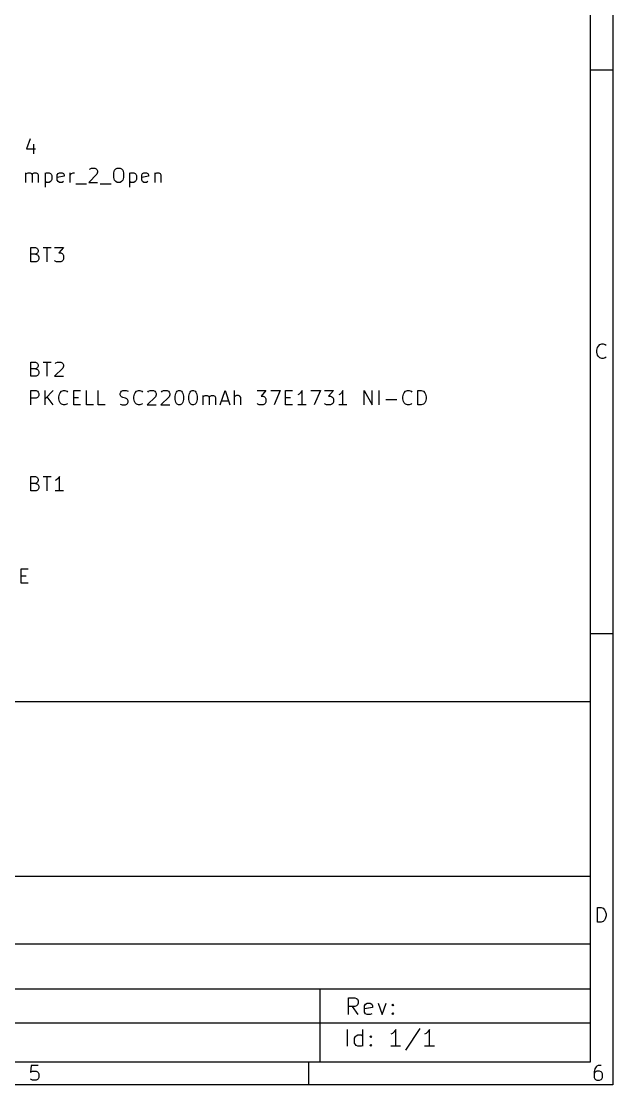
# Model space of a CAD drawing. Extents: x 0.4 to 11.3, y -7.9 to -0.4.
# Drawn here: x 9.233 to 11.299, y -7.874 to -4.16 of the extents above; entities that cross this region are included whole.
import ezdxf

# ---------------------------------------------------------------- set-up
doc = ezdxf.new("R2010")
doc.units = 0
doc.header["$MEASUREMENT"] = 0
doc.layers.add('CYAN2', color=4, linetype='CONTINUOUS')
doc.layers.add('RED2', color=1, linetype='CONTINUOUS')

msp = doc.modelspace()

# ---------------------------------------------------------------- linework, layer by layer
at = {"layer": 'CYAN2', "linetype": 'CONTINUOUS'}
for p, q in [((9.2639, -4.57043), (9.252, -4.60614)), ((9.2758, -4.58947), (9.2758, -4.6228)), ((9.252, -4.60614), (9.28294, -4.60614)), ((9.47104, -4.67757), (9.47342, -4.67519)), ((9.47342, -4.67519), (9.47818, -4.6728)), ((9.47818, -4.6728), (9.49009, -4.6728)), ((9.49009, -4.6728), (9.49485, -4.67519)), ((9.49485, -4.67519), (9.49723, -4.67757)), ((9.49723, -4.67757), (9.49961, -4.68233)), ((9.55913, -4.67995), (9.56389, -4.67519)), ((9.56389, -4.67519), (9.56865, -4.6728)), ((9.56865, -4.6728), (9.57818, -4.6728)), ((9.57818, -4.6728), (9.58294, -4.67519)), ((9.58294, -4.67519), (9.5877, -4.67995)), ((9.24961, -4.7228), (9.24961, -4.68947)), ((9.24961, -4.69423), (9.25199, -4.69185)), ((9.25199, -4.69185), (9.25676, -4.68947)), ((9.25676, -4.68947), (9.2639, -4.68947)), ((9.2639, -4.68947), (9.26866, -4.69185)), ((9.26866, -4.69185), (9.27104, -4.69661)), ((9.27104, -4.69661), (9.27342, -4.69185)), ((9.27104, -4.69661), (9.27104, -4.7228)), ((9.27342, -4.69185), (9.27818, -4.68947)), ((9.27818, -4.68947), (9.28533, -4.68947)), ((9.28533, -4.68947), (9.29009, -4.69185)), ((9.29009, -4.69185), (9.29247, -4.69661)), ((9.29247, -4.69661), (9.29247, -4.7228)), ((9.31628, -4.68947), (9.31628, -4.73947)), ((9.31628, -4.69185), (9.32104, -4.68947)), ((9.32104, -4.68947), (9.33056, -4.68947)), ((9.33056, -4.68947), (9.33532, -4.69185)), ((9.33532, -4.69185), (9.3377, -4.69423)), ((9.3377, -4.69423), (9.34009, -4.699)), ((9.34009, -4.71328), (9.3377, -4.71804)), ((9.34009, -4.699), (9.34009, -4.71328)), ((9.35913, -4.69661), (9.36151, -4.69185)), ((9.35913, -4.71566), (9.35913, -4.69661)), ((9.38294, -4.70137), (9.35913, -4.70614)), ((9.36151, -4.72043), (9.35913, -4.71566)), ((9.36151, -4.69185), (9.36628, -4.68947)), ((9.36628, -4.68947), (9.3758, -4.68947)), ((9.3758, -4.68947), (9.38056, -4.69185)), ((9.38056, -4.69185), (9.38294, -4.69661)), ((9.38294, -4.69661), (9.38294, -4.70137)), ((9.40437, -4.7228), (9.40437, -4.68947)), ((9.40437, -4.699), (9.40675, -4.69423)), ((9.40675, -4.69423), (9.40913, -4.69185)), ((9.40913, -4.69185), (9.41389, -4.68947)), ((9.41389, -4.68947), (9.41866, -4.68947)), ((9.49723, -4.69423), (9.46866, -4.7228)), ((9.49961, -4.68709), (9.49723, -4.69423)), ((9.49961, -4.68233), (9.49961, -4.68709)), ((9.55675, -4.68947), (9.55913, -4.67995)), ((9.55675, -4.70614), (9.55675, -4.68947)), ((9.55913, -4.71566), (9.55675, -4.70614)), ((9.56389, -4.72043), (9.55913, -4.71566)), ((9.5877, -4.71566), (9.58294, -4.72043)), ((9.5877, -4.67995), (9.59008, -4.68947)), ((9.59008, -4.70614), (9.5877, -4.71566)), ((9.59008, -4.68947), (9.59008, -4.70614)), ((9.61151, -4.68947), (9.61151, -4.73947)), ((9.61151, -4.69185), (9.61628, -4.68947)), ((9.61628, -4.68947), (9.6258, -4.68947)), ((9.6258, -4.68947), (9.63056, -4.69185)), ((9.63056, -4.69185), (9.63294, -4.69423)), ((9.63294, -4.69423), (9.63532, -4.699)), ((9.63532, -4.71328), (9.63294, -4.71804)), ((9.63532, -4.699), (9.63532, -4.71328)), ((9.65437, -4.69661), (9.65675, -4.69185)), ((9.65437, -4.71566), (9.65437, -4.69661)), ((9.67818, -4.70137), (9.65437, -4.70614)), ((9.65675, -4.72043), (9.65437, -4.71566)), ((9.65675, -4.69185), (9.66151, -4.68947)), ((9.66151, -4.68947), (9.67104, -4.68947)), ((9.67104, -4.68947), (9.6758, -4.69185)), ((9.6758, -4.69185), (9.67818, -4.69661)), ((9.67818, -4.69661), (9.67818, -4.70137)), ((9.69961, -4.68947), (9.69961, -4.7228)), ((9.69961, -4.69423), (9.70199, -4.69185)), ((9.70199, -4.69185), (9.70675, -4.68947)), ((9.70675, -4.68947), (9.71389, -4.68947)), ((9.71389, -4.68947), (9.71865, -4.69185)), ((9.71865, -4.69185), (9.72104, -4.69661)), ((9.72104, -4.69661), (9.72104, -4.7228)), ((9.32104, -4.7228), (9.31628, -4.72043)), ((9.33056, -4.7228), (9.32104, -4.7228)), ((9.33532, -4.72043), (9.33056, -4.7228)), ((9.3377, -4.71804), (9.33532, -4.72043)), ((9.36628, -4.7228), (9.36151, -4.72043)), ((9.3758, -4.7228), (9.36628, -4.7228)), ((9.38056, -4.72043), (9.3758, -4.7228)), ((9.42342, -4.72757), (9.46152, -4.72757)), ((9.46866, -4.7228), (9.49961, -4.7228)), ((9.50913, -4.72757), (9.54723, -4.72757)), ((9.56865, -4.7228), (9.56389, -4.72043)), ((9.57818, -4.7228), (9.56865, -4.7228)), ((9.58294, -4.72043), (9.57818, -4.7228)), ((9.61628, -4.7228), (9.61151, -4.72043)), ((9.6258, -4.7228), (9.61628, -4.7228)), ((9.63056, -4.72043), (9.6258, -4.7228)), ((9.63294, -4.71804), (9.63056, -4.72043)), ((9.66151, -4.7228), (9.65675, -4.72043)), ((9.67104, -4.7228), (9.66151, -4.7228)), ((9.6758, -4.72043), (9.67104, -4.7228)), ((9.26628, -5.0003), (9.26628, -4.9503)), ((9.26628, -4.9503), (9.28295, -4.9503)), ((9.28295, -4.97411), (9.26628, -4.97411)), ((9.28295, -4.9503), (9.28771, -4.95269)), ((9.28771, -4.97173), (9.28295, -4.97411)), ((9.28295, -4.97411), (9.29009, -4.9765)), ((9.28771, -4.95269), (9.29009, -4.95507)), ((9.29009, -4.96935), (9.28771, -4.97173)), ((9.29009, -4.95507), (9.29247, -4.95983)), ((9.29247, -4.96459), (9.29009, -4.96935)), ((9.29009, -4.9765), (9.29247, -4.97887)), ((9.29247, -4.95983), (9.29247, -4.96459)), ((9.30914, -4.9503), (9.33771, -4.9503)), ((9.32343, -5.0003), (9.32343, -4.9503)), ((9.34961, -4.9503), (9.38057, -4.9503)), ((9.38057, -4.9503), (9.3639, -4.96935)), ((9.3639, -4.96935), (9.37104, -4.96935)), ((9.37104, -4.96935), (9.3758, -4.97173)), ((9.3758, -4.97173), (9.37819, -4.97411)), ((9.37819, -4.97411), (9.38057, -4.97887)), ((9.28533, -5.0003), (9.26628, -5.0003)), ((9.29009, -4.99793), (9.28533, -5.0003)), ((9.29247, -4.99554), (9.29009, -4.99793)), ((9.29247, -4.97887), (9.29485, -4.98364)), ((9.29485, -4.99078), (9.29247, -4.99554)), ((9.29485, -4.98364), (9.29485, -4.99078)), ((9.352, -4.99793), (9.34961, -4.99554)), ((9.35676, -5.0003), (9.352, -4.99793)), ((9.37104, -5.0003), (9.35676, -5.0003)), ((9.3758, -4.99793), (9.37104, -5.0003)), ((9.37819, -4.99554), (9.3758, -4.99793)), ((9.38057, -4.99078), (9.37819, -4.99554)), ((9.38057, -4.97887), (9.38057, -4.99078)), ((9.26628, -5.4003), (9.26628, -5.3503)), ((9.26628, -5.3503), (9.28295, -5.3503)), ((9.28295, -5.37411), (9.26628, -5.37411)), ((9.28295, -5.3503), (9.28771, -5.35269)), ((9.28771, -5.37173), (9.28295, -5.37411)), ((9.28295, -5.37411), (9.29009, -5.3765)), ((9.28771, -5.35269), (9.29009, -5.35507)), ((9.29009, -5.36935), (9.28771, -5.37173)), ((9.29009, -5.35507), (9.29247, -5.35983)), ((9.29247, -5.36459), (9.29009, -5.36935)), ((9.29009, -5.3765), (9.29247, -5.37887)), ((9.29247, -5.35983), (9.29247, -5.36459)), ((9.29247, -5.37887), (9.29485, -5.38364)), ((9.29485, -5.38364), (9.29485, -5.39078)), ((9.30914, -5.3503), (9.33771, -5.3503)), ((9.32343, -5.4003), (9.32343, -5.3503)), ((9.37819, -5.37173), (9.34961, -5.4003)), ((9.352, -5.35507), (9.35437, -5.35269)), ((9.35437, -5.35269), (9.35914, -5.3503)), ((9.35914, -5.3503), (9.37104, -5.3503)), ((9.37104, -5.3503), (9.3758, -5.35269)), ((9.3758, -5.35269), (9.37819, -5.35507)), ((9.37819, -5.35507), (9.38057, -5.35983)), ((9.38057, -5.36459), (9.37819, -5.37173)), ((9.38057, -5.35983), (9.38057, -5.36459)), ((9.28533, -5.4003), (9.26628, -5.4003)), ((9.29009, -5.39793), (9.28533, -5.4003)), ((9.29247, -5.39554), (9.29009, -5.39793)), ((9.29485, -5.39078), (9.29247, -5.39554)), ((9.34961, -5.4003), (9.38057, -5.4003)), ((9.26628, -5.5003), (9.26628, -5.4503)), ((9.26628, -5.4503), (9.28533, -5.4503)), ((9.28533, -5.4503), (9.29009, -5.45269)), ((9.29009, -5.45269), (9.29247, -5.45507)), ((9.29247, -5.45507), (9.29485, -5.45983)), ((9.31628, -5.5003), (9.31628, -5.4503)), ((9.34485, -5.4503), (9.31628, -5.47887)), ((9.36628, -5.46221), (9.36866, -5.45745)), ((9.36866, -5.45745), (9.37343, -5.45269)), ((9.37343, -5.45269), (9.38057, -5.4503)), ((9.38057, -5.4503), (9.38533, -5.4503)), ((9.38533, -5.4503), (9.39247, -5.45269)), ((9.39247, -5.45269), (9.39485, -5.45507)), ((9.41628, -5.5003), (9.41628, -5.4503)), ((9.41628, -5.4503), (9.44009, -5.4503)), ((9.46152, -5.5003), (9.46152, -5.4503)), ((9.50199, -5.5003), (9.50199, -5.4503)), ((9.57819, -5.45983), (9.58056, -5.45507)), ((9.58056, -5.45507), (9.58294, -5.45269)), ((9.58294, -5.45269), (9.58771, -5.4503)), ((9.58771, -5.4503), (9.59961, -5.4503)), ((9.59961, -5.4503), (9.60676, -5.45269)), ((9.62818, -5.46221), (9.63056, -5.45745)), ((9.63056, -5.45745), (9.63533, -5.45269)), ((9.63533, -5.45269), (9.64247, -5.4503)), ((9.64247, -5.4503), (9.64723, -5.4503)), ((9.64723, -5.4503), (9.65437, -5.45269)), ((9.65437, -5.45269), (9.65675, -5.45507)), ((9.6758, -5.45507), (9.67818, -5.45269)), ((9.67818, -5.45269), (9.68294, -5.4503)), ((9.68294, -5.4503), (9.69485, -5.4503)), ((9.69485, -5.4503), (9.69961, -5.45269)), ((9.69961, -5.45269), (9.70199, -5.45507)), ((9.70199, -5.45507), (9.70437, -5.45983)), ((9.72342, -5.45507), (9.7258, -5.45269)), ((9.7258, -5.45269), (9.73056, -5.4503)), ((9.73056, -5.4503), (9.74247, -5.4503)), ((9.74247, -5.4503), (9.74723, -5.45269)), ((9.74723, -5.45269), (9.74961, -5.45507)), ((9.74961, -5.45507), (9.75199, -5.45983)), ((9.77342, -5.45983), (9.7758, -5.45507)), ((9.7758, -5.45507), (9.77818, -5.45269)), ((9.77818, -5.45269), (9.78294, -5.4503)), ((9.78294, -5.4503), (9.7877, -5.4503)), ((9.7877, -5.4503), (9.79246, -5.45269)), ((9.79246, -5.45269), (9.79485, -5.45507)), ((9.79485, -5.45507), (9.79723, -5.45983)), ((9.82104, -5.45983), (9.82342, -5.45507)), ((9.82342, -5.45507), (9.8258, -5.45269)), ((9.8258, -5.45269), (9.83056, -5.4503)), ((9.83056, -5.4503), (9.83532, -5.4503)), ((9.83532, -5.4503), (9.84008, -5.45269)), ((9.84008, -5.45269), (9.84246, -5.45507)), ((9.84246, -5.45507), (9.84485, -5.45983)), ((9.92818, -5.5003), (9.94484, -5.4503)), ((9.94484, -5.4503), (9.96151, -5.5003)), ((9.97818, -5.5003), (9.97818, -5.4503)), ((10.0567, -5.4503), (10.0877, -5.4503)), ((10.0877, -5.4503), (10.071, -5.46935)), ((10.1044, -5.4503), (10.1377, -5.4503)), ((10.1377, -5.4503), (10.1163, -5.5003)), ((10.1567, -5.5003), (10.1567, -5.4503)), ((10.1567, -5.4503), (10.1806, -5.4503)), ((10.2091, -5.45745), (10.2044, -5.46221)), ((10.2139, -5.4503), (10.2091, -5.45745)), ((10.2139, -5.5003), (10.2139, -5.4503)), ((10.2448, -5.4503), (10.2782, -5.4503)), ((10.2782, -5.4503), (10.2567, -5.5003)), ((10.2925, -5.4503), (10.3234, -5.4503)), ((10.3234, -5.4503), (10.3067, -5.46935)), ((10.352, -5.45745), (10.3472, -5.46221)), ((10.3567, -5.4503), (10.352, -5.45745)), ((10.3567, -5.5003), (10.3567, -5.4503)), ((10.4305, -5.5003), (10.4305, -5.4503)), ((10.4305, -5.4503), (10.4591, -5.5003)), ((10.4591, -5.5003), (10.4591, -5.4503)), ((10.4829, -5.5003), (10.4829, -5.4503)), ((10.5686, -5.46221), (10.571, -5.45745)), ((10.571, -5.45745), (10.5758, -5.45269)), ((10.5758, -5.45269), (10.5829, -5.4503)), ((10.5829, -5.4503), (10.5877, -5.4503)), ((10.5877, -5.4503), (10.5948, -5.45269)), ((10.5948, -5.45269), (10.5972, -5.45507)), ((10.6186, -5.5003), (10.6186, -5.4503)), ((10.6186, -5.4503), (10.6306, -5.4503)), ((10.6306, -5.4503), (10.6377, -5.45269)), ((10.6377, -5.45269), (10.6425, -5.45745)), ((10.6425, -5.45745), (10.6448, -5.46221)), ((9.28533, -5.4765), (9.26628, -5.4765)), ((9.29009, -5.47411), (9.28533, -5.4765)), ((9.29247, -5.47173), (9.29009, -5.47411)), ((9.29485, -5.46697), (9.29247, -5.47173)), ((9.29485, -5.45983), (9.29485, -5.46697)), ((9.34485, -5.5003), (9.32343, -5.47173)), ((9.3639, -5.47173), (9.36628, -5.46221)), ((9.3639, -5.47887), (9.3639, -5.47173)), ((9.36628, -5.4884), (9.3639, -5.47887)), ((9.36866, -5.49316), (9.36628, -5.4884)), ((9.37343, -5.49793), (9.36866, -5.49316)), ((9.39485, -5.49554), (9.39247, -5.49793)), ((9.41628, -5.47411), (9.43295, -5.47411)), ((9.57819, -5.46459), (9.57819, -5.45983)), ((9.58056, -5.46935), (9.57819, -5.46459)), ((9.58294, -5.47173), (9.58056, -5.46935)), ((9.58771, -5.47411), (9.58294, -5.47173)), ((9.59723, -5.4765), (9.58771, -5.47411)), ((9.60199, -5.47887), (9.59723, -5.4765)), ((9.60437, -5.48126), (9.60199, -5.47887)), ((9.60199, -5.49793), (9.60437, -5.49554)), ((9.60676, -5.48602), (9.60437, -5.48126)), ((9.60437, -5.49554), (9.60676, -5.49078)), ((9.60676, -5.49078), (9.60676, -5.48602)), ((9.6258, -5.47173), (9.62818, -5.46221)), ((9.6258, -5.47887), (9.6258, -5.47173)), ((9.62818, -5.4884), (9.6258, -5.47887)), ((9.63056, -5.49316), (9.62818, -5.4884)), ((9.63533, -5.49793), (9.63056, -5.49316)), ((9.65675, -5.49554), (9.65437, -5.49793)), ((9.70199, -5.47173), (9.67342, -5.5003)), ((9.70437, -5.46459), (9.70199, -5.47173)), ((9.70437, -5.45983), (9.70437, -5.46459)), ((9.74961, -5.47173), (9.72104, -5.5003)), ((9.75199, -5.46459), (9.74961, -5.47173)), ((9.75199, -5.45983), (9.75199, -5.46459)), ((9.77104, -5.46935), (9.77342, -5.45983)), ((9.77104, -5.48126), (9.77104, -5.46935)), ((9.77342, -5.49078), (9.77104, -5.48126)), ((9.7758, -5.49554), (9.77342, -5.49078)), ((9.77818, -5.49793), (9.7758, -5.49554)), ((9.79485, -5.49554), (9.79246, -5.49793)), ((9.79723, -5.49078), (9.79485, -5.49554)), ((9.79723, -5.45983), (9.79961, -5.46935)), ((9.79961, -5.48126), (9.79723, -5.49078)), ((9.79961, -5.46935), (9.79961, -5.48126)), ((9.81866, -5.46935), (9.82104, -5.45983)), ((9.81866, -5.48126), (9.81866, -5.46935)), ((9.82104, -5.49078), (9.81866, -5.48126)), ((9.82342, -5.49554), (9.82104, -5.49078)), ((9.8258, -5.49793), (9.82342, -5.49554)), ((9.84246, -5.49554), (9.84008, -5.49793)), ((9.84485, -5.49078), (9.84246, -5.49554)), ((9.84485, -5.45983), (9.84723, -5.46935)), ((9.84723, -5.48126), (9.84485, -5.49078)), ((9.84723, -5.46935), (9.84723, -5.48126)), ((9.86865, -5.5003), (9.86865, -5.46697)), ((9.86865, -5.47173), (9.87104, -5.46935)), ((9.87104, -5.46935), (9.8758, -5.46697)), ((9.8758, -5.46697), (9.88294, -5.46697)), ((9.88294, -5.46697), (9.8877, -5.46935)), ((9.8877, -5.46935), (9.89008, -5.47411)), ((9.89008, -5.47411), (9.89246, -5.46935)), ((9.89008, -5.47411), (9.89008, -5.5003)), ((9.89246, -5.46935), (9.89722, -5.46697)), ((9.89722, -5.46697), (9.90437, -5.46697)), ((9.90437, -5.46697), (9.90913, -5.46935)), ((9.90913, -5.46935), (9.91151, -5.47411)), ((9.91151, -5.47411), (9.91151, -5.5003)), ((9.93294, -5.48602), (9.95675, -5.48602)), ((9.98056, -5.46935), (9.97818, -5.47173)), ((9.98532, -5.46697), (9.98056, -5.46935)), ((9.99246, -5.46697), (9.98532, -5.46697)), ((9.99722, -5.46935), (9.99246, -5.46697)), ((9.99961, -5.47411), (9.99722, -5.46935)), ((9.99961, -5.5003), (9.99961, -5.47411)), ((10.0591, -5.49793), (10.0567, -5.49554)), ((10.071, -5.46935), (10.0782, -5.46935)), ((10.0782, -5.46935), (10.0829, -5.47173)), ((10.0829, -5.47173), (10.0853, -5.47411)), ((10.0853, -5.49554), (10.0829, -5.49793)), ((10.0853, -5.47411), (10.0877, -5.47887)), ((10.0877, -5.49078), (10.0853, -5.49554)), ((10.0877, -5.47887), (10.0877, -5.49078)), ((10.1567, -5.47411), (10.1734, -5.47411)), ((10.2044, -5.46221), (10.1996, -5.46459)), ((10.2948, -5.49793), (10.2925, -5.49554)), ((10.3067, -5.46935), (10.3139, -5.46935)), ((10.3139, -5.46935), (10.3186, -5.47173)), ((10.3186, -5.47173), (10.321, -5.47411)), ((10.321, -5.49554), (10.3186, -5.49793)), ((10.321, -5.47411), (10.3234, -5.47887)), ((10.3234, -5.49078), (10.321, -5.49554)), ((10.3234, -5.47887), (10.3234, -5.49078)), ((10.3472, -5.46221), (10.3425, -5.46459)), ((10.5067, -5.48126), (10.5448, -5.48126)), ((10.5663, -5.47173), (10.5686, -5.46221)), ((10.5663, -5.47887), (10.5663, -5.47173)), ((10.5686, -5.4884), (10.5663, -5.47887)), ((10.571, -5.49316), (10.5686, -5.4884)), ((10.5758, -5.49793), (10.571, -5.49316)), ((10.5972, -5.49554), (10.5948, -5.49793)), ((10.6425, -5.49316), (10.6377, -5.49793)), ((10.6448, -5.4884), (10.6425, -5.49316)), ((10.6448, -5.46221), (10.6472, -5.47173)), ((10.6472, -5.47887), (10.6448, -5.4884)), ((10.6472, -5.47173), (10.6472, -5.47887)), ((9.38057, -5.5003), (9.37343, -5.49793)), ((9.38533, -5.5003), (9.38057, -5.5003)), ((9.39247, -5.49793), (9.38533, -5.5003)), ((9.44009, -5.5003), (9.41628, -5.5003)), ((9.48533, -5.5003), (9.46152, -5.5003)), ((9.5258, -5.5003), (9.50199, -5.5003)), ((9.57819, -5.49793), (9.58533, -5.5003)), ((9.58533, -5.5003), (9.59723, -5.5003)), ((9.59723, -5.5003), (9.60199, -5.49793)), ((9.64247, -5.5003), (9.63533, -5.49793)), ((9.64723, -5.5003), (9.64247, -5.5003)), ((9.65437, -5.49793), (9.64723, -5.5003)), ((9.67342, -5.5003), (9.70437, -5.5003)), ((9.72104, -5.5003), (9.75199, -5.5003)), ((9.78294, -5.5003), (9.77818, -5.49793)), ((9.7877, -5.5003), (9.78294, -5.5003)), ((9.79246, -5.49793), (9.7877, -5.5003)), ((9.83056, -5.5003), (9.8258, -5.49793)), ((9.83532, -5.5003), (9.83056, -5.5003)), ((9.84008, -5.49793), (9.83532, -5.5003)), ((10.0639, -5.5003), (10.0591, -5.49793)), ((10.0782, -5.5003), (10.0639, -5.5003)), ((10.0829, -5.49793), (10.0782, -5.5003)), ((10.1806, -5.5003), (10.1567, -5.5003)), ((10.2282, -5.5003), (10.1996, -5.5003)), ((10.2996, -5.5003), (10.2948, -5.49793)), ((10.3139, -5.5003), (10.2996, -5.5003)), ((10.3186, -5.49793), (10.3139, -5.5003)), ((10.371, -5.5003), (10.3425, -5.5003)), ((10.5829, -5.5003), (10.5758, -5.49793)), ((10.5877, -5.5003), (10.5829, -5.5003)), ((10.5948, -5.49793), (10.5877, -5.5003)), ((10.6306, -5.5003), (10.6186, -5.5003)), ((10.6377, -5.49793), (10.6306, -5.5003)), ((9.26628, -5.8003), (9.26628, -5.7503)), ((9.26628, -5.7503), (9.28295, -5.7503)), ((9.28295, -5.7503), (9.28771, -5.75269)), ((9.28771, -5.75269), (9.29009, -5.75507)), ((9.29009, -5.75507), (9.29247, -5.75983)), ((9.30914, -5.7503), (9.33771, -5.7503)), ((9.32343, -5.8003), (9.32343, -5.7503)), ((9.36628, -5.7503), (9.36152, -5.75745)), ((9.36628, -5.8003), (9.36628, -5.7503)), ((9.28295, -5.77411), (9.26628, -5.77411)), ((9.28771, -5.77173), (9.28295, -5.77411)), ((9.28295, -5.77411), (9.29009, -5.7765)), ((9.29009, -5.76935), (9.28771, -5.77173)), ((9.29247, -5.76459), (9.29009, -5.76935)), ((9.29009, -5.7765), (9.29247, -5.77887)), ((9.29247, -5.75983), (9.29247, -5.76459)), ((9.29247, -5.77887), (9.29485, -5.78364)), ((9.29485, -5.79078), (9.29247, -5.79554)), ((9.29485, -5.78364), (9.29485, -5.79078)), ((9.35676, -5.76221), (9.352, -5.76459)), ((9.36152, -5.75745), (9.35676, -5.76221)), ((9.28533, -5.8003), (9.26628, -5.8003)), ((9.29009, -5.79793), (9.28533, -5.8003)), ((9.29247, -5.79554), (9.29009, -5.79793)), ((9.38057, -5.8003), (9.352, -5.8003)), ((9.23333, -6.1228), (9.23333, -6.0728)), ((9.23333, -6.0728), (9.25714, -6.0728)), ((9.23333, -6.09661), (9.25, -6.09661)), ((9.25714, -6.1228), (9.23333, -6.1228))]:
    msp.add_line(p, q, dxfattribs=at)
at = {"layer": 'RED2', "linetype": 'CONTINUOUS'}
for p, q in [((11.2993, -0.3937), (11.2993, -7.8743)), ((11.2206, -0.47244), (11.2206, -7.79556)), ((11.2993, -4.33071), (11.2206, -4.33071)), ((11.2441, -5.30909), (11.2465, -5.29934)), ((11.2441, -5.3164), (11.2441, -5.30909)), ((11.2465, -5.29934), (11.249, -5.29446)), ((11.249, -5.29446), (11.2538, -5.28959)), ((11.2538, -5.28959), (11.2611, -5.28715)), ((11.2611, -5.28715), (11.266, -5.28715)), ((11.266, -5.28715), (11.2733, -5.28959)), ((11.2733, -5.28959), (11.2758, -5.29203)), ((11.2465, -5.32615), (11.2441, -5.3164)), ((11.249, -5.33102), (11.2465, -5.32615)), ((11.2538, -5.3359), (11.249, -5.33102)), ((11.2611, -5.33833), (11.2538, -5.3359)), ((11.266, -5.33833), (11.2611, -5.33833)), ((11.2733, -5.3359), (11.266, -5.33833)), ((11.2758, -5.33346), (11.2733, -5.3359)), ((11.2993, -6.29921), (11.2206, -6.29921)), ((6.96859, -6.53572), (11.2206, -6.53572)), ((11.2206, -6.53572), (11.2206, -7.79556)), ((6.96859, -7.14595), (11.2206, -7.14595)), ((11.2465, -7.30684), (11.2465, -7.25566)), ((11.2465, -7.25566), (11.2587, -7.25566)), ((11.2587, -7.25566), (11.266, -7.25809)), ((11.266, -7.25809), (11.2709, -7.26297)), ((11.2709, -7.26297), (11.2733, -7.26784)), ((11.2733, -7.26784), (11.2758, -7.27759)), ((11.2758, -7.27759), (11.2758, -7.2849)), ((11.2587, -7.30684), (11.2465, -7.30684)), ((11.266, -7.3044), (11.2587, -7.30684)), ((11.2709, -7.29952), (11.266, -7.3044)), ((11.2733, -7.29465), (11.2709, -7.29952)), ((11.2758, -7.2849), (11.2733, -7.29465)), ((6.96859, -7.38217), (11.2206, -7.38217)), ((6.96859, -7.53965), (11.2206, -7.53965)), ((10.2757, -7.53965), (10.2757, -7.79556)), ((10.3762, -7.62935), (10.3762, -7.5703)), ((10.3762, -7.5703), (10.3987, -7.5703)), ((10.3987, -7.5703), (10.4044, -7.57311)), ((10.4044, -7.57311), (10.4072, -7.57592)), ((10.4072, -7.57592), (10.41, -7.58154)), ((10.3987, -7.60123), (10.3762, -7.60123)), ((10.41, -7.62935), (10.3903, -7.60123)), ((10.4044, -7.59842), (10.3987, -7.60123)), ((10.4072, -7.5956), (10.4044, -7.59842)), ((10.41, -7.58998), (10.4072, -7.5956)), ((10.41, -7.58154), (10.41, -7.58998)), ((10.4325, -7.59842), (10.4353, -7.59279)), ((10.4325, -7.62091), (10.4325, -7.59842)), ((10.4606, -7.60404), (10.4325, -7.60967)), ((10.4353, -7.59279), (10.4409, -7.58998)), ((10.4409, -7.58998), (10.4522, -7.58998)), ((10.4522, -7.58998), (10.4578, -7.59279)), ((10.4578, -7.59279), (10.4606, -7.59842)), ((10.4606, -7.59842), (10.4606, -7.60404)), ((10.4803, -7.58998), (10.4944, -7.62935)), ((10.4944, -7.62935), (10.5084, -7.58998)), ((10.5281, -7.5956), (10.5309, -7.59279)), ((10.5309, -7.59842), (10.5281, -7.5956)), ((10.5309, -7.59279), (10.5337, -7.5956)), ((10.5309, -7.59279), (10.5309, -7.59842)), ((10.5337, -7.5956), (10.5309, -7.59842)), ((10.4353, -7.62654), (10.4325, -7.62091)), ((10.4409, -7.62935), (10.4353, -7.62654)), ((10.4522, -7.62935), (10.4409, -7.62935)), ((10.4578, -7.62654), (10.4522, -7.62935)), ((10.5281, -7.62654), (10.5309, -7.62372)), ((10.5309, -7.62935), (10.5281, -7.62654)), ((10.5309, -7.62372), (10.5337, -7.62654)), ((10.5309, -7.62372), (10.5309, -7.62935)), ((10.5337, -7.62654), (10.5309, -7.62935)), ((6.96859, -7.65776), (11.2206, -7.65776)), ((10.3724, -7.73989), (10.3724, -7.68084)), ((10.4258, -7.73989), (10.4258, -7.68084)), ((10.5411, -7.68084), (10.5355, -7.68928)), ((10.5411, -7.73989), (10.5411, -7.68084)), ((10.6255, -7.67803), (10.5748, -7.75395)), ((10.6592, -7.68084), (10.6536, -7.68928)), ((10.6592, -7.73989), (10.6592, -7.68084)), ((10.3977, -7.71177), (10.4005, -7.70615)), ((10.3977, -7.72865), (10.3977, -7.71177)), ((10.4005, -7.70615), (10.4033, -7.70333)), ((10.4033, -7.70333), (10.4089, -7.70052)), ((10.4089, -7.70052), (10.4202, -7.70052)), ((10.4202, -7.70052), (10.4258, -7.70333)), ((10.4511, -7.70615), (10.4539, -7.70333)), ((10.4539, -7.70896), (10.4511, -7.70615)), ((10.4539, -7.70333), (10.4567, -7.70615)), ((10.4539, -7.70333), (10.4539, -7.70896)), ((10.4567, -7.70615), (10.4539, -7.70896)), ((10.5298, -7.6949), (10.5242, -7.69771)), ((10.5355, -7.68928), (10.5298, -7.6949)), ((10.6479, -7.6949), (10.6423, -7.69771)), ((10.6536, -7.68928), (10.6479, -7.6949)), ((10.4005, -7.73427), (10.3977, -7.72865)), ((10.4033, -7.73708), (10.4005, -7.73427)), ((10.4089, -7.73989), (10.4033, -7.73708)), ((10.4202, -7.73989), (10.4089, -7.73989)), ((10.4258, -7.73708), (10.4202, -7.73989)), ((10.4511, -7.73708), (10.4539, -7.73427)), ((10.4539, -7.73989), (10.4511, -7.73708)), ((10.4539, -7.73427), (10.4567, -7.73708)), ((10.4539, -7.73427), (10.4539, -7.73989)), ((10.4567, -7.73708), (10.4539, -7.73989)), ((10.558, -7.73989), (10.5242, -7.73989)), ((10.6761, -7.73989), (10.6423, -7.73989)), ((11.2206, -7.79556), (0.47244, -7.79556)), ((11.2206, -7.79556), (6.96859, -7.79556)), ((10.2362, -7.79556), (10.2362, -7.8743)), ((9.26804, -7.80712), (9.2656, -7.83149)), ((9.2656, -7.83149), (9.26804, -7.82906)), ((9.29241, -7.80712), (9.26804, -7.80712)), ((9.26804, -7.82906), (9.27291, -7.82662)), ((9.27291, -7.82662), (9.28509, -7.82662)), ((9.28509, -7.82662), (9.28997, -7.82906)), ((9.28997, -7.82906), (9.29241, -7.83149)), ((9.29241, -7.83149), (9.29484, -7.83637)), ((9.29484, -7.83637), (9.29484, -7.84855)), ((11.2365, -7.81931), (11.2341, -7.82906)), ((11.2341, -7.82906), (11.2341, -7.84855)), ((11.2365, -7.83149), (11.2341, -7.83637)), ((11.2414, -7.812), (11.2365, -7.81931)), ((11.239, -7.82906), (11.2365, -7.83149)), ((11.2439, -7.82662), (11.239, -7.82906)), ((11.2439, -7.80956), (11.2414, -7.812)), ((11.2487, -7.80712), (11.2439, -7.80956)), ((11.2536, -7.82662), (11.2439, -7.82662)), ((11.2585, -7.80712), (11.2487, -7.80712)), ((11.2585, -7.82906), (11.2536, -7.82662)), ((11.2609, -7.83149), (11.2585, -7.82906)), ((11.2633, -7.83637), (11.2609, -7.83149)), ((11.2633, -7.84855), (11.2633, -7.83637)), ((9.26804, -7.85587), (9.2656, -7.85343)), ((9.27291, -7.8583), (9.26804, -7.85587)), ((9.28509, -7.8583), (9.27291, -7.8583)), ((9.28997, -7.85587), (9.28509, -7.8583)), ((9.29241, -7.85343), (9.28997, -7.85587)), ((9.29484, -7.84855), (9.29241, -7.85343)), ((11.2341, -7.84855), (11.2365, -7.85343)), ((11.2365, -7.85343), (11.239, -7.85587)), ((11.239, -7.85587), (11.2439, -7.8583)), ((11.2439, -7.8583), (11.2536, -7.8583)), ((11.2536, -7.8583), (11.2585, -7.85587)), ((11.2585, -7.85587), (11.2609, -7.85343)), ((11.2609, -7.85343), (11.2633, -7.84855)), ((11.2993, -7.8743), (0.3937, -7.8743))]:
    msp.add_line(p, q, dxfattribs=at)

doc.saveas('drawing.dxf')
